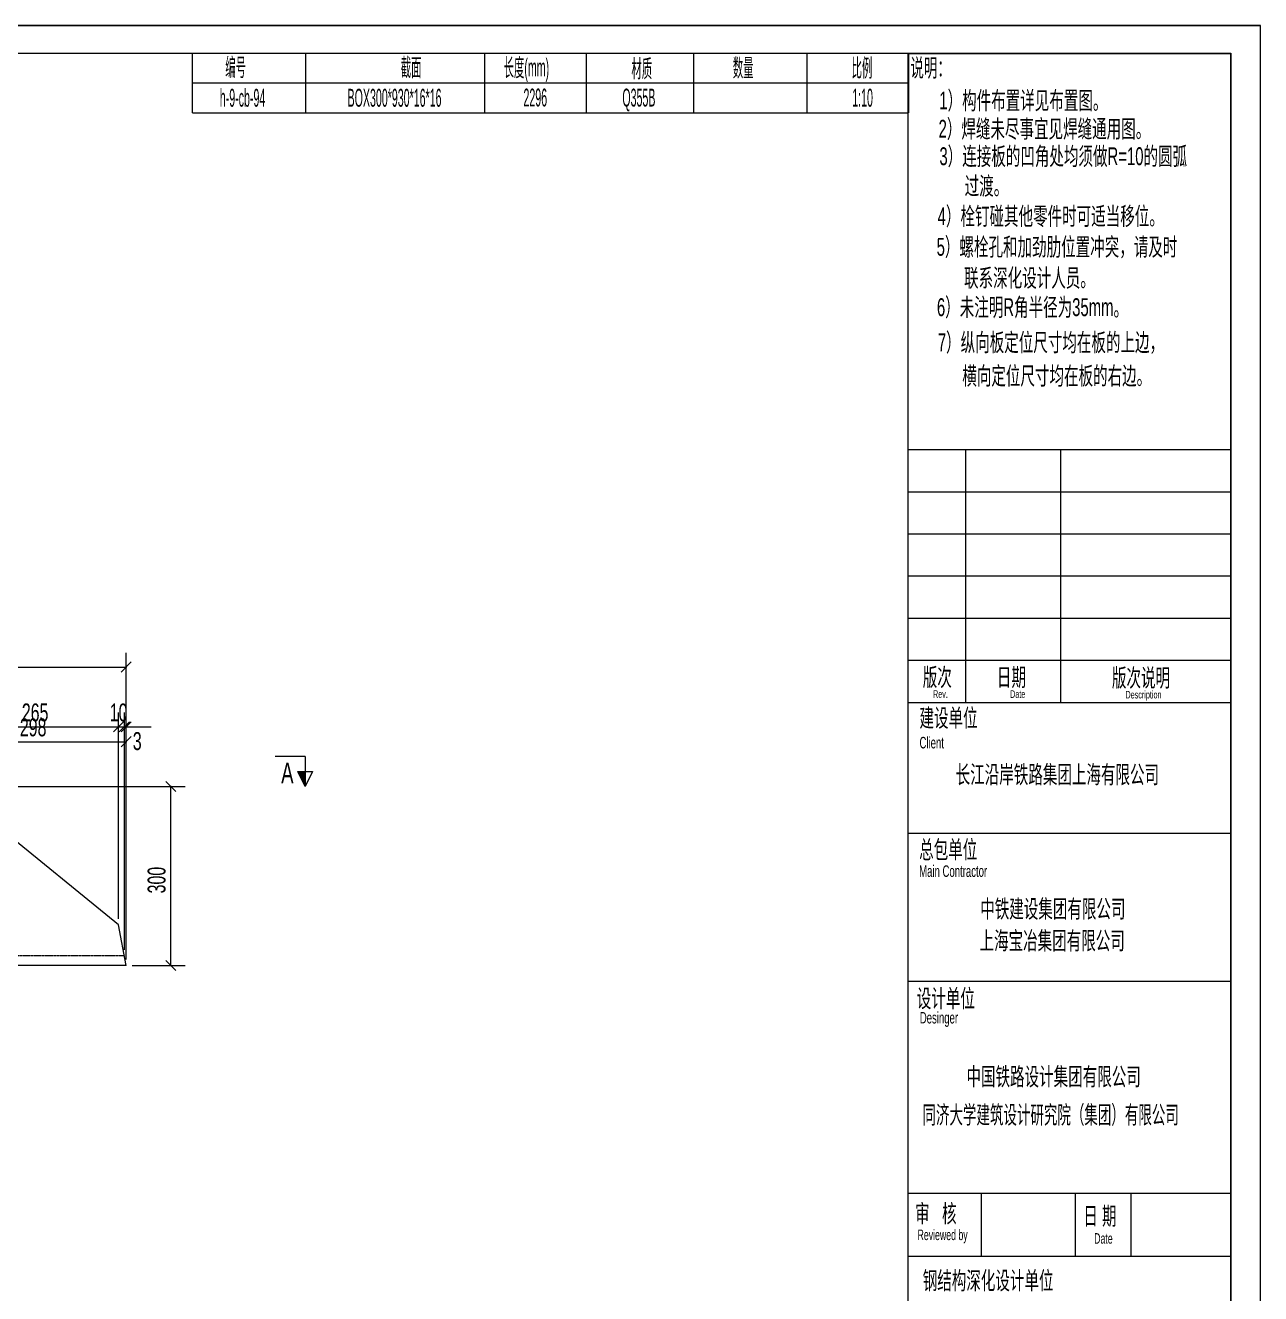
# Model space of a CAD drawing. Header units: millimetres. Extents: x 24 to 5990, y 50 to 4250.
# Drawn here: x 3920 to 5990, y 2125 to 4250 of the extents above; entities that cross this region are included whole.
import ezdxf

# ---------------------------------------------------------------- set-up
doc = ezdxf.new("R2010")
doc.units = ezdxf.units.MM
doc.linetypes.add('XKITLINE00', pattern=[0])
doc.linetypes.add('XKITLINE04', pattern=[3, 0.5, -0.5, 0.5, -0.5, 0.5, -0.5])
for name, color, linetype, lineweight in [('DrawingSheet', 5, 'Continuous', 0), ('OtherObjectType', 1, 'Continuous', 0), ('Part', 2, 'Continuous', 0), ('Section', 6, 'Continuous', 0), ('Z-DIMENSIONS', 1, 'Continuous', 0)]:
    doc.layers.add(name, color=color, linetype=linetype, lineweight=lineweight)
doc.styles.add('$TD_AUDIT_GENERATED_(C1)', font='ARIAL.TTF')
doc.styles.add('$TD_AUDIT_GENERATED_(D5)', font='ARIAL.TTF')
doc.styles.add('Arial', font='arial.ttf')
doc.styles.add('romsim', font='ARIAL.TTF')

# ---------------------------------------------------------------- blocks, each defined once
blk = doc.blocks.new('*A1')
at = {"layer": 'Part', "color": 4, "linetype": 'XKITLINE00', "lineweight": 0}
for p, q in [((4075.8, 2743.2), (3790.9, 2975)), ((4088.7, 2675), (4075.8, 2743.2)), ((4088.7, 2675), (2070.2, 2675))]:
    blk.add_line(p, q, dxfattribs=at)
at = {"layer": 'Part', "color": 7, "linetype": 'XKITLINE04', "lineweight": 0}
blk.add_line((4085.7, 2691), (2992.8, 2691), dxfattribs=at)
blk = doc.blocks.new('*A3')
at = {"layer": 'DrawingSheet', "color": 5, "linetype": 'XKITLINE00', "lineweight": 0}
for p, q in [((5990, 4250), (50, 4250)), ((5990, 50), (5990, 4250))]:
    blk.add_line(p, q, dxfattribs=at)
blk = doc.blocks.new('*A4')
at = {"layer": 'OtherObjectType', "color": 7, "linetype": 'XKITLINE00', "lineweight": 0}
for p, q in [((4200, 4103.5), (4200, 4203.5)), ((4200, 4203.5), (5400, 4203.5)), ((4390, 4103.5), (4390, 4203.5)), ((4690, 4103.5), (4690, 4203.5)), ((4860, 4103.5), (4860, 4203.5)), ((5040, 4103.5), (5040, 4203.5)), ((5230, 4103.5), (5230, 4203.5)), ((5400, 4203.5), (5400, 4103.5)), ((4200, 4153.5), (5400, 4153.5)), ((4200, 4103.5), (5400, 4103.5))]:
    blk.add_line(p, q, dxfattribs=at)
at = {"layer": 'OtherObjectType', "color": 7, "width": 0.425}
for s, style, p in [('\\M+5B1E0\\M+5BAC5', 'Arial', (4254.9, 4164.9)), ('\\M+5BDD8\\M+5C3E6', 'Arial', (4548.8, 4164.8)), ('\\M+5B3A4\\M+5B6C8(mm)', 'Arial', (4721.3, 4164.4)), ('\\M+5B2C4\\M+5D6CA', 'Arial', (4935.5, 4162.7)), ('\\M+5CAFD\\M+5C1BF', 'Arial', (5105.4, 4163.9)), ('\\M+5B1C8\\M+5C0FD', 'Arial', (5304.5, 4163.7)), ('h-9-cb-94', '$TD_AUDIT_GENERATED_(C1)', (4245.7, 4113.7)), ('BOX300*930*16*16', '$TD_AUDIT_GENERATED_(C1)', (4459.8, 4113.7)), ('2296', '$TD_AUDIT_GENERATED_(C1)', (4754.6, 4114.1)), ('Q355B', '$TD_AUDIT_GENERATED_(C1)', (4920.3, 4114)), ('1:10', '$TD_AUDIT_GENERATED_(C1)', (5305.6, 4113.8))]:
    blk.add_text(s, height=30, dxfattribs=dict(at, style=style)).set_placement(p)
blk = doc.blocks.new('*A5')
at = {"layer": 'OtherObjectType', "color": 7, "linetype": 'XKITLINE00', "lineweight": 0}
for p, q in [((50, 4250), (5990, 4250)), ((5990, 50), (5990, 4250)), ((180, 4203.5), (5940.3, 4203.5)), ((5399, 4203), (5399, 96)), ((5399, 4203), (5939.7, 4203)), ((5939.7, 4203), (5939.7, 96)), ((5940.3, 4203.5), (5940.3, 96.5)), ((5399, 3539.4), (5939.7, 3539.4)), ((5495.6, 3539.4), (5495.6, 3115.7)), ((5654.5, 3539.4), (5654.5, 3115.7)), ((5399, 3468.8), (5939.7, 3468.8)), ((5399, 3398.2), (5939.7, 3398.2)), ((5399, 3327.6), (5939.7, 3327.6)), ((5399, 3256.9), (5939.7, 3256.9)), ((5399, 3186.3), (5939.7, 3186.3)), ((5399, 3115.7), (5939.7, 3115.7)), ((5399, 2896.7), (5939.7, 2896.7)), ((5399, 2648.7), (5939.7, 2648.7)), ((5399, 2293.7), (5939.7, 2293.7)), ((5522, 2188), (5522, 2294)), ((5680, 2188), (5680, 2294)), ((5773, 2188), (5773, 2294)), ((5399, 2188.1), (5939.7, 2188.1))]:
    blk.add_line(p, q, dxfattribs=at)
at = {"layer": 'OtherObjectType', "color": 7, "style": '$TD_AUDIT_GENERATED_(D5)'}
for s, height, width, p in [('\\M+5CBB5\\M+5C3F7\\M+5A3BA', 30, 0.553327, (5402.9, 4164)), ('1\\M+5A3A9\\M+5B9B9\\M+5BCFE\\M+5B2BC\\M+5D6C3\\M+5CFEA\\M+5BCFB\\M+5B2BC\\M+5D6C3\\M+5CDBC\\M+5A1A3', 30, 0.595, (5451.5, 4109.2)), ('2\\M+5A3A9\\M+5BAB8\\M+5B7EC\\M+5CEB4\\M+5BEA1\\M+5CAC2\\M+5D2CB\\M+5BCFB\\M+5BAB8\\M+5B7EC\\M+5CDA8\\M+5D3C3\\M+5CDBC\\M+5A1A3', 30, 0.595, (5450.3, 4061.8)), ('3\\M+5A3A9\\M+5C1AC\\M+5BDD3\\M+5B0E5\\M+5B5C4\\M+5B0BC\\M+5BDC7\\M+5B4A6\\M+5BEF9\\M+5D0EB\\M+5D7F6R=10\\M+5B5C4\\M+5D4B2\\M+5BBA1', 30, 0.595, (5451.7, 4015.8)), ('\\M+5B9FD\\M+5B6C9\\M+5A1A3', 30, 0.595, (5494, 3966)), ('4\\M+5A3A9\\M+5CBA8\\M+5B6A4\\M+5C5F6\\M+5C6E4\\M+5CBFB\\M+5C1E3\\M+5BCFE\\M+5CAB1\\M+5BFC9\\M+5CACA\\M+5B5B1\\M+5D2C6\\M+5CEBB\\M+5A1A3', 30, 0.595, (5448.7, 3915.4)), ('5\\M+5A3A9\\M+5C2DD\\M+5CBA8\\M+5BFD7\\M+5BACD\\M+5BCD3\\M+5BEA2\\M+5C0DF\\M+5CEBB\\M+5D6C3\\M+5B3E5\\M+5CDBB\\M+5A3AC\\M+5C7EB\\M+5BCB0\\M+5CAB1', 30, 0.595, (5447, 3864)), ('\\M+5C1AA\\M+5CFB5\\M+5C9EE\\M+5BBAF\\M+5C9E8\\M+5BCC6\\M+5C8CB\\M+5D4B1\\M+5A1A3', 30, 0.595, (5493, 3812)), ('6\\M+5A3A9\\M+5CEB4\\M+5D7A2\\M+5C3F7R\\M+5BDC7\\M+5B0EB\\M+5BEB6\\M+5CEAA35mm\\M+5A1A3', 30, 0.595, (5447.5, 3762.9)), ('7\\M+5A3A9\\M+5D7DD\\M+5CFF2\\M+5B0E5\\M+5B6A8\\M+5CEBB\\M+5B3DF\\M+5B4E7\\M+5BEF9\\M+5D4DA\\M+5B0E5\\M+5B5C4\\M+5C9CF\\M+5B1DF\\M+5A3AC', 30, 0.595, (5449, 3704)), ('\\M+5BAE1\\M+5CFF2\\M+5B6A8\\M+5CEBB\\M+5B3DF\\M+5B4E7\\M+5BEF9\\M+5D4DA\\M+5B0E5\\M+5B5C4\\M+5D3D2\\M+5B1DF\\M+5A1A3', 30, 0.595, (5490, 3648)), ('\\M+5B0E6\\M+5B4CE', 30, 0.595, (5423.8, 3143.1)), ('\\M+5C8D5\\M+5C6DA', 30, 0.595, (5548, 3143.1)), ('\\M+5B0E6\\M+5B4CE\\M+5CBB5\\M+5C3F7', 30, 0.595, (5740.8, 3142.1)), ('Rev.', 12.71, 0.595, (5440.9, 3123.4)), ('Date', 12.71, 0.595, (5570.1, 3123.4)), ('Description', 12.713, 0.595, (5763.4, 3122.4)), ('\\M+5BDA8\\M+5C9E8\\M+5B5A5\\M+5CEBB', 30, 0.595, (5418.3, 3074.8)), ('Client', 19.27, 0.595, (5418.3, 3038.7)), ('\\M+5B3A4\\M+5BDAD\\M+5D1D8\\M+5B0B6\\M+5CCFA\\M+5C2B7\\M+5BCAF\\M+5CDC5\\M+5C9CF\\M+5BAA3\\M+5D3D0\\M+5CFDE\\M+5B9AB\\M+5CBBE', 30, 0.595, (5478.9, 2980)), ('\\M+5D7DC\\M+5B0FC\\M+5B5A5\\M+5CEBB', 30, 0.595, (5417.7, 2854.2)), ('Main Contractor', 19.272, 0.595, (5417.7, 2823.5)), ('\\M+5D6D0\\M+5CCFA\\M+5BDA8\\M+5C9E8\\M+5BCAF\\M+5CDC5\\M+5D3D0\\M+5CFDE\\M+5B9AB\\M+5CBBE', 30, 0.595, (5520, 2755)), ('\\M+5C9CF\\M+5BAA3\\M+5B1A6\\M+5D2B1\\M+5BCAF\\M+5CDC5\\M+5D3D0\\M+5CFDE\\M+5B9AB\\M+5CBBE', 30, 0.595, (5518.9, 2701.7)), ('\\M+5C9E8\\M+5BCC6\\M+5B5A5\\M+5CEBB', 30, 0.595, (5413.7, 2605)), ('Desinger', 19.27, 0.595, (5418.8, 2577.9)), ('\\M+5D6D0\\M+5B9FA\\M+5CCFA\\M+5C2B7\\M+5C9E8\\M+5BCC6\\M+5BCAF\\M+5CDC5\\M+5D3D0\\M+5CFDE\\M+5B9AB\\M+5CBBE', 30, 0.595, (5497, 2474)), ('\\M+5CDAC\\M+5BCC3\\M+5B4F3\\M+5D1A7\\M+5BDA8\\M+5D6FE\\M+5C9E8\\M+5BCC6\\M+5D1D0\\M+5BEBF\\M+5D4BA\\M+5A3A8\\M+5BCAF\\M+5CDC5\\M+5A3A9\\M+5D3D0\\M+5CFDE\\M+5B9AB\\M+5CBBE', 30, 0.5525, (5423.3, 2410)), ('\\M+5C9F3   \\M+5BACB', 30, 0.595, (5410.9, 2244.5)), ('\\M+5C8D5 \\M+5C6DA', 30, 0.595, (5692.9, 2240.5)), ('Reviewed by', 17.658, 0.595, (5415, 2215)), ('Date', 17.66, 0.595, (5711, 2209)), ('\\M+5B8D6\\M+5BDE1\\M+5B9B9\\M+5C9EE\\M+5BBAF\\M+5C9E8\\M+5BCC6\\M+5B5A5\\M+5CEBB', 30, 0.595, (5423.7, 2132.3))]:
    blk.add_text(s, height=height, dxfattribs=dict(at, width=width)).set_placement(p)
blk = doc.blocks.new('*A6')
at = {"layer": 'Z-DIMENSIONS', "color": 3, "linetype": 'XKITLINE00', "lineweight": 0}
for p, q in [((4088.7, 2685), (4088.7, 3199)), ((1792.5, 3175), (4088.7, 3175)), ((4097.2, 3183.5), (4080.2, 3166.5))]:
    blk.add_line(p, q, dxfattribs=at)
at = {"layer": 'Z-DIMENSIONS', "color": 7}
blk.add_point((4088.7, 3175), dxfattribs=at)
blk = doc.blocks.new('*A18')
at = {"layer": 'Z-DIMENSIONS', "color": 3, "linetype": 'XKITLINE00', "lineweight": 0}
for p, q in [((3819, 3083.5), (3802.1, 3066.5)), ((3810.5, 2969), (3810.5, 3099)), ((4084.2, 3083.5), (4067.3, 3066.5)), ((4075.8, 2753.2), (4075.8, 3099)), ((3810.5, 3075), (4075.8, 3075))]:
    blk.add_line(p, q, dxfattribs=at)
at = {"layer": 'Z-DIMENSIONS', "color": 7}
for p in [(3810.5, 3075), (4075.8, 3075)]:
    blk.add_point(p, dxfattribs=at)
at = {"layer": 'Z-DIMENSIONS', "color": 7, "style": 'romsim', "width": 0.6375}
blk.add_text('265', height=30, dxfattribs=at).set_placement((3913.9, 3084))
blk = doc.blocks.new('*A19')
at = {"layer": 'Z-DIMENSIONS', "color": 3, "linetype": 'XKITLINE00', "lineweight": 0}
for p, q in [((4084.2, 3083.5), (4067.3, 3066.5)), ((4075.8, 2753.2), (4075.8, 3099)), ((4094.1, 3083.5), (4077.2, 3066.5)), ((4085.7, 2701), (4085.7, 3099)), ((4075.8, 3075), (4085.7, 3075))]:
    blk.add_line(p, q, dxfattribs=at)
at = {"layer": 'Z-DIMENSIONS', "color": 7}
for p in [(4075.8, 3075), (4085.7, 3075)]:
    blk.add_point(p, dxfattribs=at)
at = {"layer": 'Z-DIMENSIONS', "color": 7, "style": 'romsim', "width": 0.6375}
blk.add_text('10', height=30, dxfattribs=at).set_placement((4061.2, 3084))
blk = doc.blocks.new('*A20')
at = {"layer": 'Z-DIMENSIONS', "color": 3, "linetype": 'XKITLINE00', "lineweight": 0}
for p, q in [((4094.1, 3083.5), (4077.2, 3066.5)), ((4097.2, 3083.5), (4080.2, 3066.5)), ((4085.7, 2701), (4085.7, 3099)), ((4088.7, 2685), (4088.7, 3099)), ((4085.7, 3075), (4088.7, 3075)), ((4088.7, 3075), (4130.7, 3075)), ((4088.7, 3075), (4130.7, 3075))]:
    blk.add_line(p, q, dxfattribs=at)
at = {"layer": 'Z-DIMENSIONS', "color": 7}
for p in [(4085.7, 3075), (4088.7, 3075)]:
    blk.add_point(p, dxfattribs=at)
at = {"layer": 'Z-DIMENSIONS', "color": 7, "style": 'romsim', "width": 0.6375}
blk.add_text('3', height=30, dxfattribs=at).set_placement((4099.9, 3036))
blk = doc.blocks.new('*A21')
at = {"layer": 'Z-DIMENSIONS', "color": 3, "linetype": 'XKITLINE00', "lineweight": 0}
for p, q in [((3800.9, 2975), (4187.7, 2975)), ((4155.2, 2983.5), (4172.2, 2966.5)), ((4163.7, 2675), (4163.7, 2975)), ((4155.2, 2683.5), (4172.2, 2666.5)), ((4098.7, 2675), (4187.7, 2675))]:
    blk.add_line(p, q, dxfattribs=at)
at = {"layer": 'Z-DIMENSIONS', "color": 7}
for p in [(4163.7, 2975), (4163.7, 2675)]:
    blk.add_point(p, dxfattribs=at)
at = {"layer": 'Z-DIMENSIONS', "color": 7, "style": 'romsim', "width": 0.6375}
blk.add_text('300', height=30, rotation=90.0002, dxfattribs=at).set_placement((4154.7, 2795.8))
blk = doc.blocks.new('*A22')
at = {"layer": 'Z-DIMENSIONS', "color": 3, "linetype": 'XKITLINE00', "lineweight": 0}
for p, q in [((3790.9, 2985), (3790.9, 3074)), ((4088.7, 2685), (4088.7, 3074)), ((3799.4, 3058.5), (3782.4, 3041.5)), ((3790.9, 3050), (4088.7, 3050)), ((4097.2, 3058.5), (4080.2, 3041.5))]:
    blk.add_line(p, q, dxfattribs=at)
at = {"layer": 'Z-DIMENSIONS', "color": 7}
for p in [(3790.9, 3050), (4088.7, 3050)]:
    blk.add_point(p, dxfattribs=at)
at = {"layer": 'Z-DIMENSIONS', "color": 7, "style": 'romsim', "width": 0.6375}
blk.add_text('298', height=30, dxfattribs=at).set_placement((3910.6, 3059))
blk = doc.blocks.new('*A25')
at = {"layer": 'Section'}
blk.add_hatch(color=6, dxfattribs=at).paths.add_polyline_path([(4388.7, 3000), (4388.7, 2975), (4376.2, 3000)], flags=17)
at = {"layer": 'Section', "color": 6, "linetype": 'XKITLINE00', "lineweight": 0}
for p, q in [((4388.7, 3025), (4338.7, 3025)), ((4388.7, 3025), (4388.7, 2975)), ((4376.2, 3000), (4401.2, 3000)), ((4388.7, 2975), (4376.2, 3000)), ((4401.2, 3000), (4388.7, 2975))]:
    blk.add_line(p, q, dxfattribs=at)
at = {"layer": 'Section', "color": 6, "style": 'romsim', "width": 0.6375}
blk.add_text('A', height=35, dxfattribs=at).set_placement((4348.5, 2980))

msp = doc.modelspace()

# ---------------------------------------------------------------- block references
at = {"lineweight": 0}
for name in ['*A3', '*A5', '*A4', '*A6', '*A18', '*A19', '*A22', '*A20', '*A25', '*A1', '*A21']:
    msp.add_blockref(name, (0, 0), dxfattribs=at)

doc.saveas('drawing.dxf')
